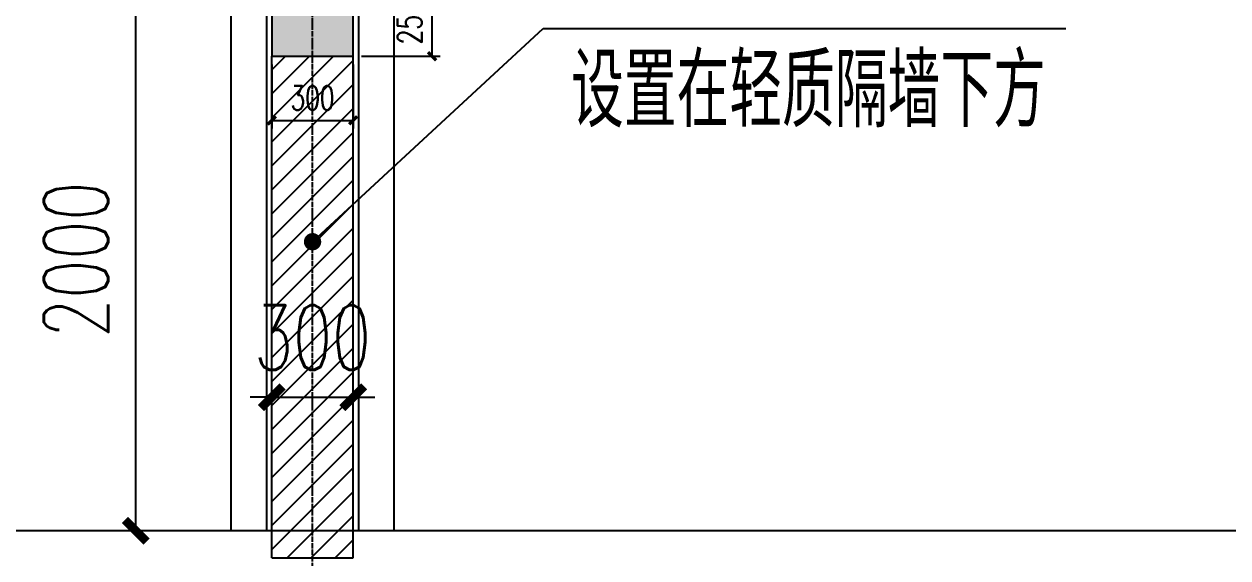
# Model space of a CAD drawing. Extents: x -1899985 to 1774885, y 556286 to 2175695.
# Drawn here: x -1704174 to -1699736, y 568158 to 570126 of the extents above; entities that cross this region are included whole.
import ezdxf

# ---------------------------------------------------------------- set-up
doc = ezdxf.new("R2010")
doc.units = 0
doc.header["$LTSCALE"] = 10
doc.header["$MEASUREMENT"] = 0
doc.linetypes.add('20剖面图$0$__DASH', pattern=[0.35, 0.25, -0.1])
doc.linetypes.add('20剖面图$0$DOTE', pattern=[2.42, 2, -0.2, 0.02, -0.2])
doc.layers.get('Defpoints').update_dxf_attribs({"color": 210})
for name, color, linetype in [('20剖面图$0$A-AXIS-DOTE', 14, '20剖面图$0$DOTE'), ('20剖面图$0$A-AXIS-DP', 126, 'Continuous'), ('20剖面图$0$A-AXIS-SYMB', 3, 'Continuous'), ('20剖面图$0$A-LIN-V', 9, 'Continuous'), ('20剖面图$0$A-SFCE', 30, 'Continuous'), ('20剖面图$0$AS-COLN', 6, 'Continuous'), ('20剖面图$0$AS-WALL', 40, 'Continuous'), ('20剖面图$0$COLUMN', 9, 'Continuous'), ('20剖面图$0$PUB_HATCH', 8, 'Continuous'), ('20剖面图$0$PUB_TEXT', 7, 'Continuous'), ('A-LIN-V', 9, 'Continuous'), ('PUB_HATCH', 8, 'Continuous')]:
    doc.layers.add(name, color=color, linetype=linetype)
doc.styles.add('20剖面图$0$_TCH_DIM', font='SIMPLEX', dxfattribs={"bigfont": 'GBCBIG'})
doc.styles.add('20剖面图$0$_TCH_DIM_T3', font='SIMPLEX', dxfattribs={"width": 0.705882, "bigfont": 'GBCBIG'})
doc.dimstyles.new('20剖面图$0$_TCH_ARCH&&30', dxfattribs={"dimtxt": 89.25, "dimasz": 30, "dimexe": 30, "dimexo": 30, "dimgap": 37.875, "dimtad": 1, "dimdec": 0, "dimzin": 0, "dimdsep": 46, "dimtxsty": '20剖面图$0$_TCH_DIM_T3', "dimblk": '20剖面图$0$_ArchTick', "dimcen": 0.09, "dimclrt": 7, "dimazin": 2, "dimtfac": 1, "dimtdec": 0, "dimtix": 1, "dimtmove": 2, "dimatfit": 3, "dimfxl": 1, "dimtolj": 1, "dimtzin": 0, "dimarcsym": 0})
doc.dimstyles.new('20剖面图$0$_TCH_ARCH&&80', dxfattribs={"dimtxt": 238, "dimasz": 80, "dimexe": 80, "dimexo": 80, "dimgap": 101, "dimtad": 1, "dimdec": 0, "dimzin": 0, "dimdsep": 46, "dimtxsty": '20剖面图$0$_TCH_DIM_T3', "dimblk": '20剖面图$0$_ArchTick', "dimcen": 0.09, "dimclrt": 7, "dimazin": 2, "dimtfac": 1, "dimtdec": 0, "dimtix": 1, "dimtmove": 2, "dimatfit": 3, "dimfxl": 1, "dimtolj": 1, "dimtzin": 0, "dimarcsym": 0})

# ---------------------------------------------------------------- blocks, each defined once
blk = doc.blocks.new('20剖面图$0$G$C845E5159')
at = {"layer": '20剖面图$0$COLUMN'}
for points in [[(300, 700), (300, -11000), (-300, -11000), (-300, 700), (300, 700)], [(16800, 700), (16800, -11000), (16200, -11000), (16200, 700), (16800, 700)]]:
    blk.add_lwpolyline(points, dxfattribs=at)
blk = doc.blocks.new('20剖面图$0$_ArchTick')
at = {"color": 0, "linetype": 'ByBlock', "const_width": 0.4}
blk.add_lwpolyline([(-0.5, -0.5), (0.5, 0.5)], dxfattribs=at)
blk = doc.blocks.new('*D604')
at = {"layer": '20剖面图$0$A-AXIS-DP', "color": 0, "lineweight": -2, "transparency": 16777216}
for p, q in [((-1752861.7, 570476.7), (-1753292.3, 570476.7)), ((-1753212.3, 568476.7), (-1753212.3, 570476.7)), ((-1752861.7, 568476.7), (-1753292.3, 568476.7))]:
    blk.add_line(p, q, dxfattribs=at)
at = {"layer": 'Defpoints', "color": 0, "transparency": 16777216}
for p in [(-1753212.3, 570476.7), (-1752781.7, 570476.7), (-1752781.7, 568476.7)]:
    blk.add_point(p, dxfattribs=at)
at = {"layer": '20剖面图$0$A-AXIS-DP', "color": 0, "lineweight": -2, "transparency": 16777216, "xscale": 80, "yscale": 80, "zscale": 80}
for p, rotation in [((-1753212.3, 570476.7), 90), ((-1753212.3, 568476.7), 270)]:
    blk.add_blockref('20剖面图$0$_ArchTick', p, dxfattribs=dict(at, rotation=rotation))
at = {"layer": '20剖面图$0$A-AXIS-DP', "color": 7, "transparency": 16777216, "insert": (-1753432.3, 569476.7), "char_height": 238, "attachment_point": 5, "rotation": 90, "style": '20剖面图$0$_TCH_DIM_T3'}
blk.add_mtext('\\A1;2000', dxfattribs=at)
blk = doc.blocks.new('_FZH')
blk.add_lwpolyline([(-0.5, -0.5), (0.5, -0.5), (0.5, 0.5), (-0.5, 0.5)], close=True)
at = {"layer": 'PUB_HATCH'}
blk.add_solid([(-0.5, -0.5), (0.5, -0.5), (-0.5, 0.5), (0.5, 0.5)], dxfattribs=at)
blk = doc.blocks.new('*D606')
at = {"layer": '20剖面图$0$A-AXIS-DP', "color": 0, "lineweight": -2, "transparency": 16777216}
for p, q in [((-1752710.4, 568641.2), (-1752710.4, 569049.2)), ((-1752410.4, 568641.2), (-1752410.4, 569049.2)), ((-1752710.4, 568969.2), (-1752790.4, 568969.2)), ((-1752710.4, 568969.2), (-1752410.4, 568969.2)), ((-1752410.4, 568969.2), (-1752330.4, 568969.2))]:
    blk.add_line(p, q, dxfattribs=at)
at = {"layer": 'Defpoints', "color": 0, "transparency": 16777216}
for p in [(-1752410.4, 568969.2), (-1752710.4, 568561.2), (-1752410.4, 568561.2)]:
    blk.add_point(p, dxfattribs=at)
at = {"layer": '20剖面图$0$A-AXIS-DP', "color": 0, "lineweight": -2, "transparency": 16777216, "xscale": 80, "yscale": 80, "zscale": 80}
blk.add_blockref('20剖面图$0$_ArchTick', (-1752710.4, 568969.2), dxfattribs=at)
at = {"layer": '20剖面图$0$A-AXIS-DP', "color": 0, "lineweight": -2, "transparency": 16777216, "xscale": 80, "yscale": 80, "zscale": 80, "rotation": 180}
blk.add_blockref('20剖面图$0$_ArchTick', (-1752410.4, 568969.2), dxfattribs=at)
at = {"layer": '20剖面图$0$A-AXIS-DP', "color": 7, "transparency": 16777216, "insert": (-1752560.4, 569189.2), "char_height": 238, "attachment_point": 5, "style": '20剖面图$0$_TCH_DIM_T3'}
blk.add_mtext('\\A1;300', dxfattribs=at)
blk = doc.blocks.new('*D607')
at = {"layer": '20剖面图$0$A-AXIS-DP', "color": 0, "lineweight": -2, "transparency": 16777216}
for p, q in [((-1752380.4, 570476.7), (-1752089.5, 570476.7)), ((-1752119.5, 570226.7), (-1752119.5, 570476.7)), ((-1752380.4, 570226.7), (-1752089.5, 570226.7))]:
    blk.add_line(p, q, dxfattribs=at)
at = {"layer": 'Defpoints', "color": 0, "transparency": 16777216}
for p in [(-1752410.4, 570476.7), (-1752119.5, 570476.7), (-1752410.4, 570226.7)]:
    blk.add_point(p, dxfattribs=at)
at = {"layer": '20剖面图$0$A-AXIS-DP', "color": 0, "lineweight": -2, "transparency": 16777216, "xscale": 30, "yscale": 30, "zscale": 30}
for p, rotation in [((-1752119.5, 570476.7), 90), ((-1752119.5, 570226.7), 270)]:
    blk.add_blockref('20剖面图$0$_ArchTick', p, dxfattribs=dict(at, rotation=rotation))
at = {"layer": '20剖面图$0$A-AXIS-DP', "color": 7, "transparency": 16777216, "insert": (-1752202, 570351.7), "char_height": 89.25, "attachment_point": 5, "rotation": 90, "style": '20剖面图$0$_TCH_DIM_T3'}
blk.add_mtext('\\A1;250', dxfattribs=at)
blk = doc.blocks.new('*D608')
at = {"layer": '20剖面图$0$A-AXIS-DP', "color": 0, "lineweight": -2, "transparency": 16777216}
for p, q in [((-1752710.4, 570196.7), (-1752710.4, 569960)), ((-1752410.4, 570196.7), (-1752410.4, 569960)), ((-1752710.4, 569990), (-1752410.4, 569990))]:
    blk.add_line(p, q, dxfattribs=at)
at = {"layer": 'Defpoints', "color": 0, "transparency": 16777216}
for p in [(-1752710.4, 570226.7), (-1752410.4, 570226.7), (-1752410.4, 569990)]:
    blk.add_point(p, dxfattribs=at)
at = {"layer": '20剖面图$0$A-AXIS-DP', "color": 0, "lineweight": -2, "transparency": 16777216, "xscale": 30, "yscale": 30, "zscale": 30, "rotation": 180}
blk.add_blockref('20剖面图$0$_ArchTick', (-1752710.4, 569990), dxfattribs=at)
at = {"layer": '20剖面图$0$A-AXIS-DP', "color": 0, "lineweight": -2, "transparency": 16777216, "xscale": 30, "yscale": 30, "zscale": 30}
blk.add_blockref('20剖面图$0$_ArchTick', (-1752410.4, 569990), dxfattribs=at)
at = {"layer": '20剖面图$0$A-AXIS-DP', "color": 7, "transparency": 16777216, "insert": (-1752560.4, 570072.5), "char_height": 89.25, "attachment_point": 5, "style": '20剖面图$0$_TCH_DIM_T3'}
blk.add_mtext('\\A1;300', dxfattribs=at)
blk = doc.blocks.new('20剖面图$0$53456465')
at = {"layer": '20剖面图$0$PUB_HATCH'}
h = blk.add_hatch(dxfattribs=at)
h.set_pattern_fill('普通砖', color=256, scale=25, style=0)
h.set_pattern_definition([(45, (0, 44.88), (-44.1941915, 44.1941915), [])])
h.paths.add_polyline_path([(-1752410.4, 570226.7), (-1752710.4, 570226.7), (-1752710.4, 568376.9), (-1752410.4, 568376.9)])
at = {"layer": '20剖面图$0$A-AXIS-SYMB'}
for p, q in [((-1752560.4, 569542.6), (-1751710.6, 570328.8)), ((-1752560.4, 569542.6), (-1751710.6, 570328.8)), ((-1751710.6, 570328.8), (-1749783.4, 570328.8))]:
    blk.add_line(p, q, dxfattribs=at)
at = {"layer": '20剖面图$0$A-AXIS-SYMB', "const_width": 32}
blk.add_lwpolyline([(-1752572.1, 569531.8, 1), (-1752548.7, 569553.5, 1)], format="xyb", close=True, dxfattribs=at)
blk.add_lwpolyline([(-1752572.1, 569531.8, 1), (-1752548.7, 569553.5, 1)], format="xyb", close=True, dxfattribs=at)
at = {"layer": '20剖面图$0$A-LIN-V'}
for p, q in [((-1752730.4, 570476.7), (-1752730.4, 568476.7)), ((-1752390.4, 570476.7), (-1752390.4, 568476.7))]:
    blk.add_line(p, q, dxfattribs=at)
at = {"layer": '20剖面图$0$AS-WALL'}
for p, q in [((-1752710.4, 568376.9), (-1752710.4, 570226.7)), ((-1752410.4, 568376.9), (-1752410.4, 570226.7)), ((-1752710.4, 568376.9), (-1752410.4, 568376.9))]:
    blk.add_line(p, q, dxfattribs=at)
at = {"layer": '20剖面图$0$AS-COLN', "xscale": 300, "yscale": 249.9999996275874, "zscale": 249.9999996275874}
blk.add_blockref('_FZH', (-1752560.4, 570351.7), dxfattribs=at)
at = {"layer": '20剖面图$0$PUB_TEXT', "style": '20剖面图$0$_TCH_DIM'}
blk.add_text('设置在轻质隔墙下方', height=270.07, dxfattribs=at).set_placement((-1751607, 569964.8))
at = {"layer": '20剖面图$0$A-AXIS-DP'}
for p1, p2, distance, dimstyle, picture, middle in [((-1752781.7, 568476.7), (-1752781.7, 570476.7), 430.6, '20剖面图$0$_TCH_ARCH&&80', '*D604', (-1753432.3, 569476.7)), ((-1752410.4, 570226.7), (-1752410.4, 570476.7), -290.9, '20剖面图$0$_TCH_ARCH&&30', '*D607', (-1752202, 570351.7)), ((-1752710.4, 570226.7), (-1752410.4, 570226.7), -236.6, '20剖面图$0$_TCH_ARCH&&30', '*D608', (-1752560.4, 570072.5)), ((-1752710.4, 568561.2), (-1752410.4, 568561.2), 408.1, '20剖面图$0$_TCH_ARCH&&80', '*D606', (-1752560.4, 569189.2))]:
    dim = blk.add_aligned_dim(p1=p1, p2=p2, distance=distance, dimstyle=dimstyle, dxfattribs=at)
    dim.commit()
    dim.dimension.update_dxf_attribs({"geometry": picture, "text_midpoint": middle})
blk = doc.blocks.new('20剖面图')
at = {"layer": '20剖面图$0$A-AXIS-DOTE'}
blk.add_line((-1703110.4, 562650.6), (-1703110.4, 586495.8), dxfattribs=at)
at = {"layer": '20剖面图$0$A-AXIS-DOTE', "linetype": '20剖面图$0$__DASH', "ltscale": 2}
blk.add_line((-1647680.2, 568257.5), (-1785568.2, 568257.5), dxfattribs=at)
at = {"layer": '20剖面图$0$A-SFCE'}
for p, q in [((-1703410.4, 568257.5), (-1752286.9, 568257.5)), ((-1669610.4, 568257.5), (-1702810.4, 568257.5))]:
    blk.add_line(p, q, dxfattribs=at)
at = {"layer": '20剖面图$0$A-LIN-V'}
for p in [(-1719610.4, 579257.5), (-1703110.4, 579257.5)]:
    blk.add_blockref('20剖面图$0$G$C845E5159', p, dxfattribs=at)
blk.add_blockref('20剖面图$0$53456465', (49450, -219.2), dxfattribs=at)

msp = doc.modelspace()

# ---------------------------------------------------------------- block references
at = {"layer": 'A-LIN-V'}
msp.add_blockref('20剖面图', (0, 0), dxfattribs=at)

doc.saveas('drawing.dxf')
